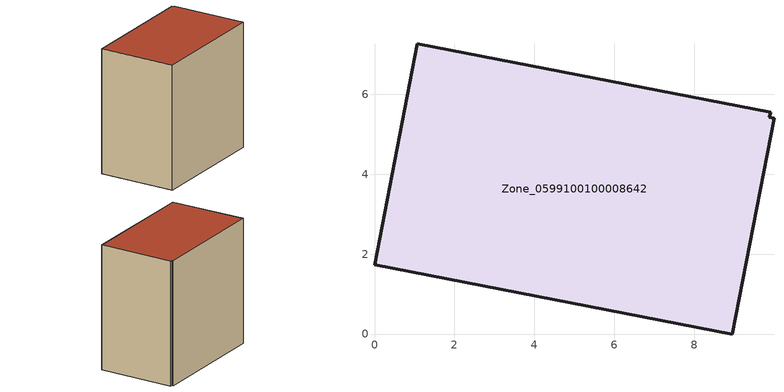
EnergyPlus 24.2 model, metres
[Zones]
Zone_0599100100008642
 floor ground (C_G): 0,1.73 1.07,7.26 9.91,5.55 9.88,5.42 9.99,5.4 8.95,0 z0
 wall outside (C_F): 0,1.73 8.95,0 9.99,5.4 9.88,5.42 9.91,5.55 1.07,7.26 0,1.73 z0:9.17
 roof outside (C_R): 1.07,7.26 0,1.73 8.95,0 9.99,5.4 9.88,5.42 9.91,5.55 z9.17
[BUILDING]
Pand.0599100100008642: North Axis=0; Terrain=City; Loads Convergence Tolerance Value=0.04; Temperature Convergence Tolerance Value=0.4; Solar Distribution=FullExterior; Maximum Number of Warmup Days=25; Minimum Number of Warmup Days=1
[Site:Location]
Rotterdam.The.Hague.AP_ZH_NLD Design_Conditions: Latitude=51.96; Longitude=4.45; Time Zone=1; Elevation=-4.5
[SITE:GROUNDTEMPERATURE:BUILDINGSURFACE]
18, 18, 18, 18, 18, 18, 18, 18, 18, 18, 18, 18
[MATERIAL] Thermal Absorptance=0.9; Solar Absorptance=0.7; Visible Absorptance=0.7
Name | Roughness | Thickness | Conductivity | Density | Specific Heat
G.TC.2015-2018 | MediumSmooth | 0.15 | 0.0428571 | 540 | 1210
F.TC.2015-2018 | Rough | 0.3 | 0.0666667 | 1920 | 840
R.TC.2015-2018 | MediumRough | 0.2 | 0.0333333 | 1500 | 1000
[CONSTRUCTION]
C_G: G.TC.2015-2018
C_F: F.TC.2015-2018
C_R: R.TC.2015-2018
[ZONE]
Zone_0599100100008642: Type=1; Multiplier=1; Ceiling Height=Autocalculate; Volume=Autocalculate; Floor Area=autocalculate; Part of Total Floor Area=Yes
[ZONEINFILTRATION:DESIGNFLOWRATE]
Infil_Zone_0599100100008642: Zone or ZoneList or Space or SpaceList=Zone_0599100100008642; Schedule=AlwaysOn; Design Flow Rate Calculation Method=Flow/Area; Flow Rate per Floor Area=0.0015; Constant Term Coefficient=1; Temperature Term Coefficient=0; Velocity Term Coefficient=0; Velocity Squared Term Coefficient=0
[HVACTEMPLATE:ZONE:IDEALLOADSAIRSYSTEM]
Zone_0599100100008642: Maximum Heating Supply Air Temperature=50; Minimum Cooling Supply Air Temperature=13; Maximum Heating Supply Air Humidity Ratio=0.0156; Minimum Cooling Supply Air Humidity Ratio=0.0077; Heating Limit=NoLimit; Cooling Limit=NoLimit; Dehumidification Control Type=ConstantSensibleHeatRatio; Cooling Sensible Heat Ratio=0.7; Dehumidification Setpoint=60; Humidification Control Type=None; Humidification Setpoint=30; Outdoor Air Method=None; Outdoor Air Flow Rate per Person=0.00944; Outdoor Air Flow Rate per Zone Floor Area=0; Outdoor Air Flow Rate per Zone=0; Demand Controlled Ventilation Type=None; Outdoor Air Economizer Type=NoEconomizer; Heat Recovery Type=None; Sensible Heat Recovery Effectiveness=0.7; Latent Heat Recovery Effectiveness=0.65
[ZONECONTROL:THERMOSTAT]
ThermostatControl_Zone_0599100100008642: Zone or ZoneList=Zone_0599100100008642; Control Type Schedule=DualSetpointControlType; Control 1=Thermostat_Zone_0599100100008642; Temperature Difference Between Cutout And Setpoint=0
[THERMOSTATSETPOINT:DUALSETPOINT]
Thermostat_Zone_0599100100008642: Heating Setpoint Temperature Schedule=HeatingSetpoint_Zone_0599100100008642; Cooling Setpoint Temperature Schedule=CoolingSetpoint_Zone_0599100100008642
[SCHEDULE:COMPACT]
HeatingSetpoint_Zone_0599100100008642: Through: 12/31, For: AllDays, Until: 24:00, 21
CoolingSetpoint_Zone_0599100100008642: Through: 12/31, For: AllDays, Until: 24:00, 24
DualSetpointControlType: Through: 12/31, For: AllDays, Until: 24:00, 4
AlwaysOn: Through: 12/31, For: AllDays, Until: 24:00, 1
